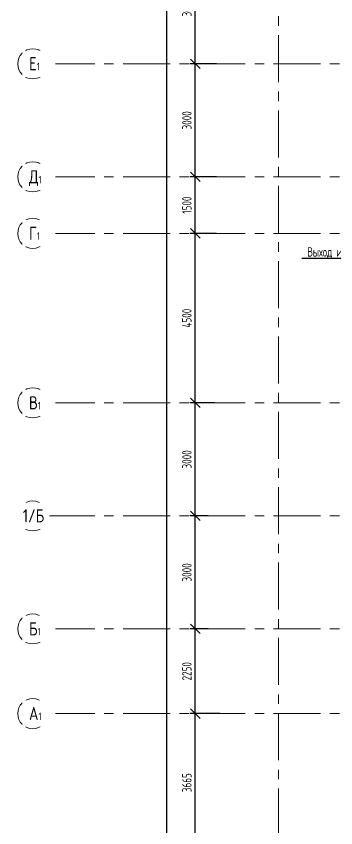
# Model space of a CAD drawing. Header units: millimetres. Extents: x -360149 to 682031, y -35655 to 209517.
# Drawn here: x -360146 to -351651, y 83321 to 104865 of the extents above; entities that cross this region are included whole.
import ezdxf
from ezdxf import colors
from ezdxf.entities.mleader import LeaderData, LeaderLine
from ezdxf.math import Vec2, Vec3

# ---------------------------------------------------------------- set-up
doc = ezdxf.new("R2010")
doc.units = ezdxf.units.MM
doc.header["$MEASUREMENT"] = 0
doc.header["$PDMODE"] = 3
doc.header["$PDSIZE"] = -4
doc.linetypes.add('CENTER', pattern=[2, 1.25, -0.25, 0.25, -0.25])
doc.layers.get('0').update_dxf_attribs({"color": 250, "lineweight": 9})
doc.layers.get('Defpoints').update_dxf_attribs({"color": 6})
for name, color, linetype, lineweight in [('АР_Выноски АПР', 7, 'Continuous', 5), ('АР_Оси', 195, 'Continuous', 9), ('АР_Оси размеры', 164, 'Continuous', 9)]:
    doc.layers.add(name, color=color, linetype=linetype, lineweight=lineweight)
doc.styles.add('ISOCPEUR', font='isocpeur.ttf', dxfattribs={"width": 0.7})
doc.styles.add('ГОСТ 2.304', font='isocpeur.ttf', dxfattribs={"width": 0.7})
doc.dimstyles.new('СПДС', dxfattribs={"dimscale": 100, "dimtxt": 2.5, "dimasz": 2.5, "dimexe": 1.5, "dimexo": 0, "dimgap": 1, "dimtad": 1, "dimdec": 0, "dimrnd": 1, "dimtxsty": 'ГОСТ 2.304', "dimblk": 'OBLIQUE', "dimcen": 2.5, "dimdle": 1.5, "dimadec": 0, "dimazin": 2, "dimtfac": 0.75, "dimtdec": 0, "dimtmove": 1, "dimatfit": 3, "dimfxl": 1, "dimtolj": 1, "dimarcsym": 1})

# ---------------------------------------------------------------- blocks, each defined once
blk = doc.blocks.new('_Oblique')
at = {"color": 0, "linetype": 'ByBlock', "lineweight": -2}
blk.add_line((-0.5, -0.5), (0.5, 0.5), dxfattribs=at)
blk = doc.blocks.new('*D538')
at = {"layer": 'Defpoints', "color": 0, "lineweight": 30, "ltscale": 100, "transparency": 16777216}
for p in [(-355385, 86351), (-354736, 86351), (-354506, 82686)]:
    blk.add_point(p, dxfattribs=at)
at = {"layer": 'АР_Оси размеры', "color": 0, "lineweight": -2, "ltscale": 100, "transparency": 16777216}
for p, q in [((-355385, 82536), (-355385, 86501)), ((-354736, 86351), (-355535, 86351)), ((-354506, 82686), (-355535, 82686))]:
    blk.add_line(p, q, dxfattribs=at)
at = {"layer": 'АР_Оси размеры', "color": 0, "lineweight": -2, "ltscale": 100, "transparency": 16777216, "xscale": 250, "yscale": 250, "zscale": 250}
for p, rotation in [((-355385, 86351), 90), ((-355385, 82686), 270)]:
    blk.add_blockref('_Oblique', p, dxfattribs=dict(at, rotation=rotation))
at = {"layer": 'АР_Оси размеры', "color": 0, "ltscale": 100, "transparency": 16777216, "insert": (-355610, 84518), "char_height": 250, "attachment_point": 5, "rotation": 90, "style": 'ГОСТ 2.304'}
blk.add_mtext('\\A1;3665', dxfattribs=at)
blk = doc.blocks.new('*D539')
at = {"layer": 'Defpoints', "color": 0, "lineweight": 30, "ltscale": 100, "transparency": 16777216}
for p in [(-355385, 88601), (-355043, 88601), (-354736, 86351)]:
    blk.add_point(p, dxfattribs=at)
at = {"layer": 'АР_Оси размеры', "color": 0, "lineweight": -2, "ltscale": 100, "transparency": 16777216}
for p, q in [((-355043, 88601), (-355535, 88601)), ((-355385, 86201), (-355385, 88751)), ((-354736, 86351), (-355535, 86351))]:
    blk.add_line(p, q, dxfattribs=at)
at = {"layer": 'АР_Оси размеры', "color": 0, "lineweight": -2, "ltscale": 100, "transparency": 16777216, "xscale": 250, "yscale": 250, "zscale": 250}
for p, rotation in [((-355385, 88601), 90), ((-355385, 86351), 270)]:
    blk.add_blockref('_Oblique', p, dxfattribs=dict(at, rotation=rotation))
at = {"layer": 'АР_Оси размеры', "color": 0, "ltscale": 100, "transparency": 16777216, "insert": (-355610, 87476), "char_height": 250, "attachment_point": 5, "rotation": 90, "style": 'ГОСТ 2.304'}
blk.add_mtext('\\A1;2250', dxfattribs=at)
blk = doc.blocks.new('*D540')
at = {"layer": 'Defpoints', "color": 0, "lineweight": 30, "ltscale": 100, "transparency": 16777216}
for p in [(-355385, 91601), (-355043, 91601), (-355043, 88601)]:
    blk.add_point(p, dxfattribs=at)
at = {"layer": 'АР_Оси размеры', "color": 0, "lineweight": -2, "ltscale": 100, "transparency": 16777216}
for p, q in [((-355043, 91601), (-355535, 91601)), ((-355385, 88451), (-355385, 91751)), ((-355043, 88601), (-355535, 88601))]:
    blk.add_line(p, q, dxfattribs=at)
at = {"layer": 'АР_Оси размеры', "color": 0, "lineweight": -2, "ltscale": 100, "transparency": 16777216, "xscale": 250, "yscale": 250, "zscale": 250}
for p, rotation in [((-355385, 91601), 90), ((-355385, 88601), 270)]:
    blk.add_blockref('_Oblique', p, dxfattribs=dict(at, rotation=rotation))
at = {"layer": 'АР_Оси размеры', "color": 0, "ltscale": 100, "transparency": 16777216, "insert": (-355610, 90101), "char_height": 250, "attachment_point": 5, "rotation": 90, "style": 'ГОСТ 2.304'}
blk.add_mtext('\\A1;3000', dxfattribs=at)
blk = doc.blocks.new('*D541')
at = {"layer": 'Defpoints', "color": 0, "lineweight": 30, "ltscale": 100, "transparency": 16777216}
for p in [(-355385, 94601), (-354876, 94601), (-355043, 91601)]:
    blk.add_point(p, dxfattribs=at)
at = {"layer": 'АР_Оси размеры', "color": 0, "lineweight": -2, "ltscale": 100, "transparency": 16777216}
for p, q in [((-354876, 94601), (-355535, 94601)), ((-355385, 91451), (-355385, 94751)), ((-355043, 91601), (-355535, 91601))]:
    blk.add_line(p, q, dxfattribs=at)
at = {"layer": 'АР_Оси размеры', "color": 0, "lineweight": -2, "ltscale": 100, "transparency": 16777216, "xscale": 250, "yscale": 250, "zscale": 250}
for p, rotation in [((-355385, 94601), 90), ((-355385, 91601), 270)]:
    blk.add_blockref('_Oblique', p, dxfattribs=dict(at, rotation=rotation))
at = {"layer": 'АР_Оси размеры', "color": 0, "ltscale": 100, "transparency": 16777216, "insert": (-355610, 93101), "char_height": 250, "attachment_point": 5, "rotation": 90, "style": 'ГОСТ 2.304'}
blk.add_mtext('\\A1;3000', dxfattribs=at)
blk = doc.blocks.new('*D542')
at = {"layer": 'Defpoints', "color": 0, "lineweight": 30, "ltscale": 100, "transparency": 16777216}
for p in [(-355385, 99101), (-354822, 99101), (-354876, 94601)]:
    blk.add_point(p, dxfattribs=at)
at = {"layer": 'АР_Оси размеры', "color": 0, "lineweight": -2, "ltscale": 100, "transparency": 16777216}
for p, q in [((-355385, 94451), (-355385, 99251)), ((-354822, 99101), (-355535, 99101)), ((-354876, 94601), (-355535, 94601))]:
    blk.add_line(p, q, dxfattribs=at)
at = {"layer": 'АР_Оси размеры', "color": 0, "lineweight": -2, "ltscale": 100, "transparency": 16777216, "xscale": 250, "yscale": 250, "zscale": 250}
for p, rotation in [((-355385, 99101), 90), ((-355385, 94601), 270)]:
    blk.add_blockref('_Oblique', p, dxfattribs=dict(at, rotation=rotation))
at = {"layer": 'АР_Оси размеры', "color": 0, "ltscale": 100, "transparency": 16777216, "insert": (-355610, 96851), "char_height": 250, "attachment_point": 5, "rotation": 90, "style": 'ГОСТ 2.304'}
blk.add_mtext('\\A1;4500', dxfattribs=at)
blk = doc.blocks.new('*D543')
at = {"layer": 'Defpoints', "color": 0, "lineweight": 30, "ltscale": 100, "transparency": 16777216}
for p in [(-355385, 100601), (-354822, 100601), (-354822, 99101)]:
    blk.add_point(p, dxfattribs=at)
at = {"layer": 'АР_Оси размеры', "color": 0, "lineweight": -2, "ltscale": 100, "transparency": 16777216}
for p, q in [((-355385, 98951), (-355385, 100751)), ((-354822, 100601), (-355535, 100601)), ((-354822, 99101), (-355535, 99101))]:
    blk.add_line(p, q, dxfattribs=at)
at = {"layer": 'АР_Оси размеры', "color": 0, "lineweight": -2, "ltscale": 100, "transparency": 16777216, "xscale": 250, "yscale": 250, "zscale": 250}
for p, rotation in [((-355385, 100601), 90), ((-355385, 99101), 270)]:
    blk.add_blockref('_Oblique', p, dxfattribs=dict(at, rotation=rotation))
at = {"layer": 'АР_Оси размеры', "color": 0, "ltscale": 100, "transparency": 16777216, "insert": (-355610, 99851), "char_height": 250, "attachment_point": 5, "rotation": 90, "style": 'ГОСТ 2.304'}
blk.add_mtext('\\A1;1500', dxfattribs=at)
blk = doc.blocks.new('*D544')
at = {"layer": 'Defpoints', "color": 0, "lineweight": 30, "ltscale": 100, "transparency": 16777216}
for p in [(-355385, 103601), (-354961, 103601), (-354822, 100601)]:
    blk.add_point(p, dxfattribs=at)
at = {"layer": 'АР_Оси размеры', "color": 0, "lineweight": -2, "ltscale": 100, "transparency": 16777216}
for p, q in [((-355385, 100451), (-355385, 103751)), ((-354961, 103601), (-355535, 103601)), ((-354822, 100601), (-355535, 100601))]:
    blk.add_line(p, q, dxfattribs=at)
at = {"layer": 'АР_Оси размеры', "color": 0, "lineweight": -2, "ltscale": 100, "transparency": 16777216, "xscale": 250, "yscale": 250, "zscale": 250}
for p, rotation in [((-355385, 103601), 90), ((-355385, 100601), 270)]:
    blk.add_blockref('_Oblique', p, dxfattribs=dict(at, rotation=rotation))
at = {"layer": 'АР_Оси размеры', "color": 0, "ltscale": 100, "transparency": 16777216, "insert": (-355610, 102101), "char_height": 250, "attachment_point": 5, "rotation": 90, "style": 'ГОСТ 2.304'}
blk.add_mtext('\\A1;3000', dxfattribs=at)
blk = doc.blocks.new('*D545')
at = {"layer": 'Defpoints', "color": 0, "lineweight": 30, "ltscale": 100, "transparency": 16777216}
for p in [(-355385, 106601), (-354961, 106601), (-354822, 103601)]:
    blk.add_point(p, dxfattribs=at)
at = {"layer": 'АР_Оси размеры', "color": 0, "lineweight": -2, "ltscale": 100, "transparency": 16777216}
for p, q in [((-355385, 103451), (-355385, 106751)), ((-354961, 106601), (-355535, 106601)), ((-354822, 103601), (-355535, 103601))]:
    blk.add_line(p, q, dxfattribs=at)
at = {"layer": 'АР_Оси размеры', "color": 0, "lineweight": -2, "ltscale": 100, "transparency": 16777216, "xscale": 250, "yscale": 250, "zscale": 250}
for p, rotation in [((-355385, 106601), 90), ((-355385, 103601), 270)]:
    blk.add_blockref('_Oblique', p, dxfattribs=dict(at, rotation=rotation))
at = {"layer": 'АР_Оси размеры', "color": 0, "ltscale": 100, "transparency": 16777216, "insert": (-355610, 105101), "char_height": 250, "attachment_point": 5, "rotation": 90, "style": 'ГОСТ 2.304'}
blk.add_mtext('\\A1;3000', dxfattribs=at)
blk = doc.blocks.new('*D554')
at = {"layer": 'Defpoints', "color": 0, "lineweight": 30, "ltscale": 100, "transparency": 16777216}
for p in [(-356211, 130601), (-356211, 82686), (-356155, 82686)]:
    blk.add_point(p, dxfattribs=at)
at = {"layer": 'АР_Оси размеры', "color": 0, "lineweight": -2, "ltscale": 100, "transparency": 16777216}
for p, q in [((-356211, 130601), (-356005, 130601)), ((-356155, 130751), (-356155, 82536)), ((-356211, 82686), (-356005, 82686))]:
    blk.add_line(p, q, dxfattribs=at)
at = {"layer": 'АР_Оси размеры', "color": 0, "lineweight": -2, "ltscale": 100, "transparency": 16777216, "xscale": 250, "yscale": 250, "zscale": 250}
for p, rotation in [((-356155, 130601), 90), ((-356155, 82686), 270)]:
    blk.add_blockref('_Oblique', p, dxfattribs=dict(at, rotation=rotation))
at = {"layer": 'АР_Оси размеры', "color": 0, "ltscale": 100, "transparency": 16777216, "insert": (-356380, 106643), "char_height": 250, "attachment_point": 5, "rotation": 90, "style": 'ГОСТ 2.304'}
blk.add_mtext('\\A1;47915', dxfattribs=at)

msp = doc.modelspace()

# ---------------------------------------------------------------- linework, layer by layer
at = {"layer": 'АР_Оси', "linetype": 'CENTER', "ltscale": 1000}
for p, q in [((-353172.07, 134363.15), (-353172.07, 78630.8)), ((-359305.77, 103600.68), (-276127.36, 103600.68)), ((-359305.77, 100600.68), (-276127.36, 100600.68)), ((-359305.77, 99100.68), (-276127.36, 99100.68)), ((-359305.77, 94600.68), (-276127.36, 94600.68)), ((-359305.77, 91600.68), (-276127.36, 91600.68)), ((-359305.77, 88600.68), (-276127.36, 88600.68)), ((-359305.77, 86350.68), (-276127.36, 86350.68))]:
    msp.add_line(p, q, dxfattribs=at)
at = {"layer": 'АР_Оси', "ltscale": 0.5}
for centre in [(-359705.77, 103600.68), (-359705.77, 100600.68), (-359705.77, 99100.68), (-359705.77, 94600.68), (-359705.77, 91600.68), (-359705.77, 88600.68), (-359705.77, 86350.68)]:
    msp.add_circle(centre, 400, dxfattribs=at)

# ---------------------------------------------------------------- dimensions: what is measured, and where the dimension line sits
at = {"layer": 'АР_Оси размеры', "ltscale": 100}
for base, p1, p2, picture, middle in [((-356155.32, 82685.68), (-356211.13, 130600.68), (-356211.13, 82685.68), '*D554', (-356380.32, 106643.18)), ((-355384.75, 106600.68), (-354821.78, 103600.68), (-354961.27, 106600.68), '*D545', (-355609.75, 105100.68)), ((-355384.75, 103600.68), (-354821.78, 100600.68), (-354961.27, 103600.68), '*D544', (-355609.75, 102100.68)), ((-355384.75, 100600.68), (-354821.78, 99100.68), (-354821.78, 100600.68), '*D543', (-355609.75, 99850.68)), ((-355384.75, 99100.68), (-354875.85, 94600.68), (-354821.78, 99100.68), '*D542', (-355609.75, 96850.68)), ((-355384.75, 94600.68), (-355042.82, 91600.68), (-354875.85, 94600.68), '*D541', (-355609.75, 93100.68)), ((-355384.75, 91600.68), (-355042.82, 88600.68), (-355042.82, 91600.68), '*D540', (-355609.75, 90100.68)), ((-355384.75, 88600.68), (-354735.89, 86350.68), (-355042.82, 88600.68), '*D539', (-355609.75, 87475.68)), ((-355384.75, 86350.68), (-354506.03, 82685.68), (-354735.89, 86350.68), '*D538', (-355609.75, 84518.18))]:
    dim = msp.add_linear_dim(base=base, p1=p1, p2=p2, angle=90, dimstyle='СПДС', dxfattribs=at)
    dim.commit()
    dim.dimension.update_dxf_attribs({"geometry": picture, "text_midpoint": middle})

# ---------------------------------------------------------------- leaders
at = {"layer": 'АР_Выноски АПР'}
ml = msp.add_multileader_mtext('Standard', dxfattribs=at)
ml.set_content('Выход из подвала №4', color=256, style='ISOCPEUR')
ml.set_leader_properties()
ml.build(insert=Vec2(0, 0))
ml.multileader.update_dxf_attribs({"text_left_attachment_type": 6, "text_right_attachment_type": 6, "dogleg_length": 100, "arrow_head_size": 250})
ctx = ml.context
ctx.base_point, ctx.char_height, ctx.arrow_head_size, ctx.landing_gap_size, ctx.plane_origin = Vec3(-352432, 98433.14), 250, 250, 25, Vec3(-341356.71, 110064.71)
ctx.left_attachment, ctx.right_attachment = 6, 6
notes = []
notes.append((ctx, [(1, (1, 1, 0), (-349875.75, 98433.14), (-1, 0), 100, [(2, [(-348873.53, 99083.65)], 0, [])])]))
ctx.mtext.insert, ctx.mtext.width, ctx.mtext.defined_height, ctx.mtext.flow_direction = Vec3(-352407, 98733.14), 4200.7654, 12.17, 5
for ctx, leaders in notes:
    for number, flags, end, landing, length, lines in leaders:
        leader = LeaderData()
        leader.index, (leader.has_last_leader_line, leader.has_dogleg_vector, leader.attachment_direction) = number, flags
        leader.last_leader_point, leader.dogleg_vector, leader.dogleg_length = Vec3(end), Vec3(landing), length
        for number, points, colour, breaks in lines:
            line = LeaderLine()
            line.index, line.vertices, line.color, line.breaks = number, Vec3.list(points), colors.encode_raw_color(colour), breaks
            leader.lines.append(line)
        ctx.leaders.append(leader)

# ---------------------------------------------------------------- next in the draw order: texts
at = {"layer": 'АР_Оси', "char_height": 350, "width": 528.8202, "attachment_point": 1, "line_spacing_factor": 1.149209, "style": 'ГОСТ 2.304', "bg_fill": 2}
for s, insert in [('{\\W0.8;Е\\H0.57143x;1}', (-359805.59, 103778.46)), ('{\\W0.8;Д\\H0.57143x;1}', (-359805.59, 100778.46)), ('{\\W0.8;Г\\H0.57143x;1}', (-359805.59, 99278.46)), ('{\\W0.8;В\\H0.57143x;1}', (-359805.59, 94778.46)), ('{\\W0.8;1/Б}', (-359970.54, 91778.46)), ('{\\W0.8;Б\\H0.57143x;1}', (-359805.59, 88778.46)), ('{\\W0.8;А\\H0.57143x;1}', (-359805.59, 86528.46))]:
    msp.add_mtext(s, dxfattribs=dict(at, insert=insert))

doc.saveas('drawing.dxf')
